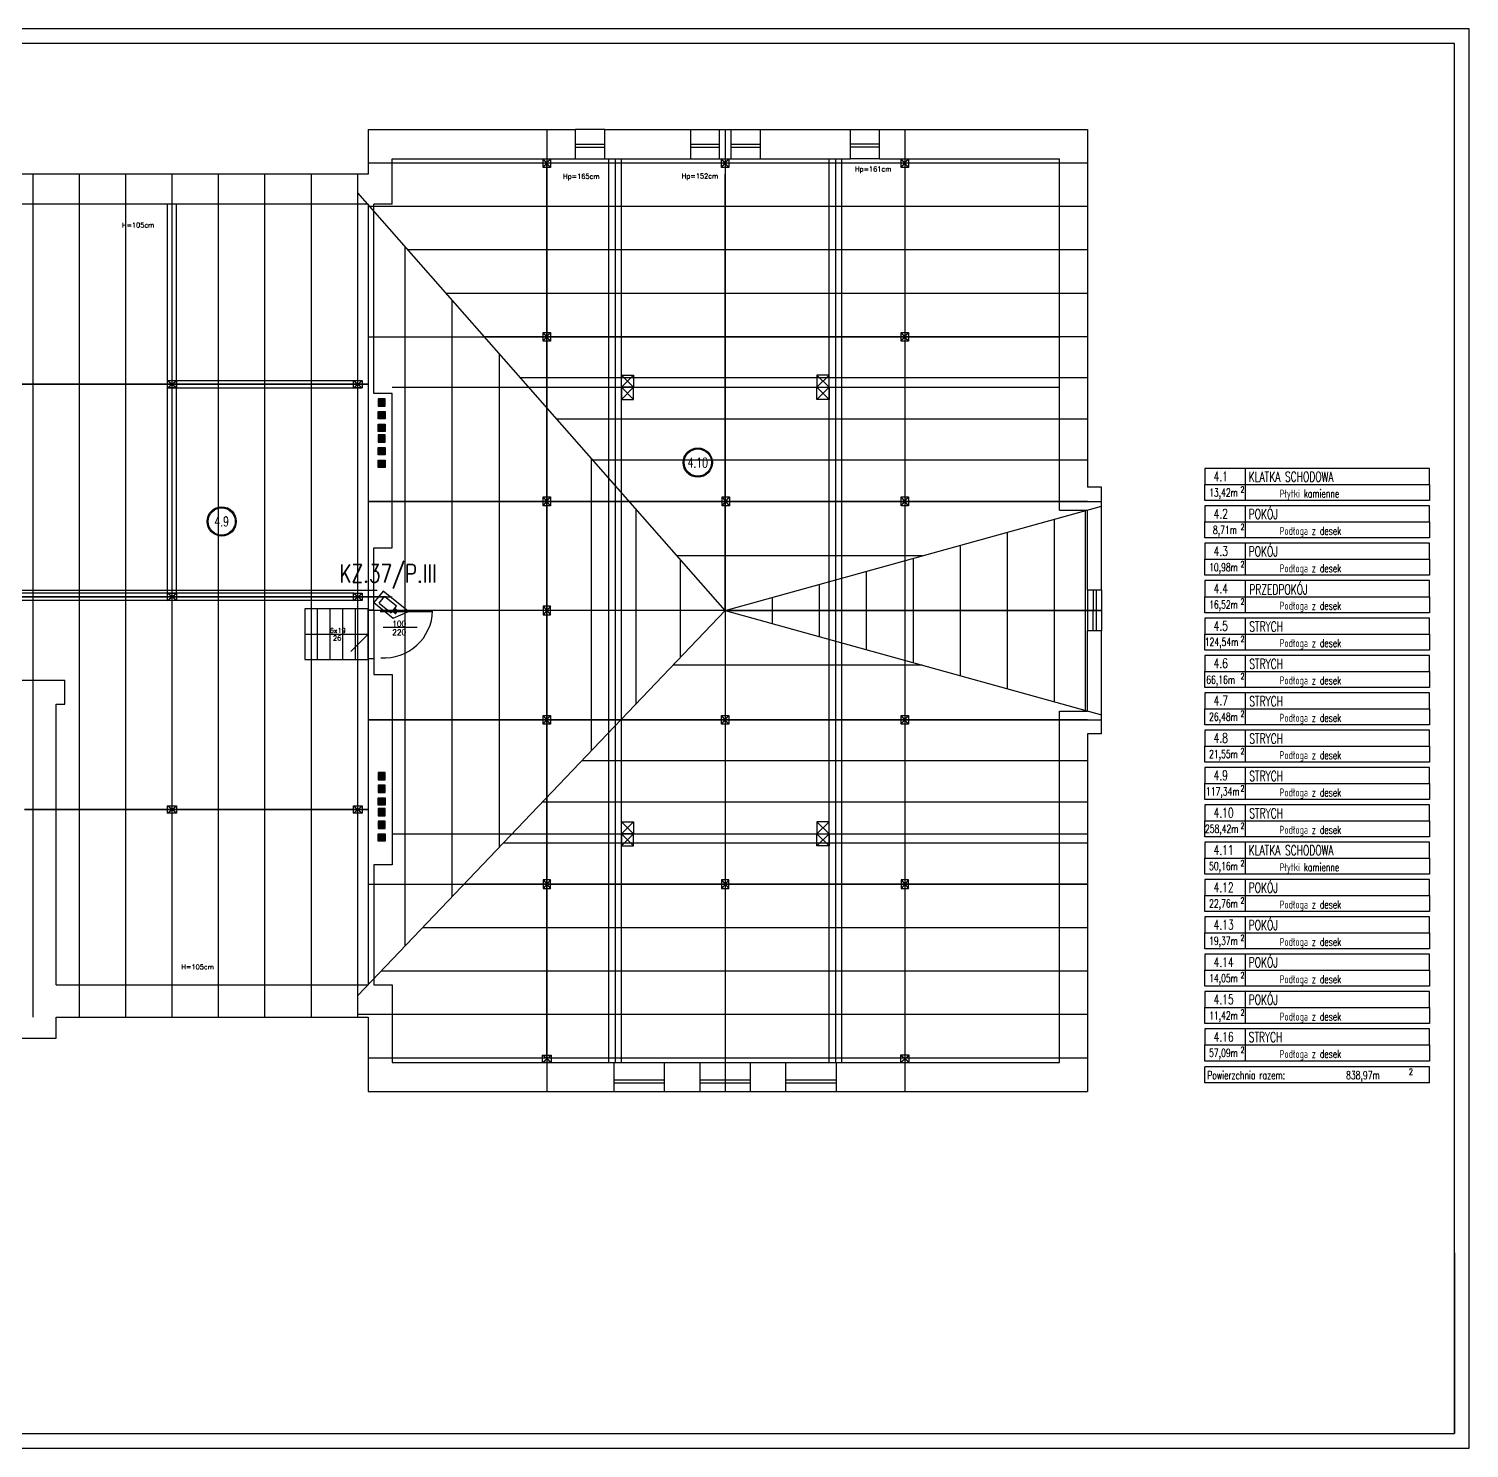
# Model space of a CAD drawing. Header units: millimetres. Extents: x 1324 to 4111, y 907 to 64537.
# Drawn here: x 1685.1 to 1982, y 3242.7 to 3535.1 of the extents above; entities that cross this region are included whole.
import ezdxf
from ezdxf.enums import TextEntityAlignment as Align

# ---------------------------------------------------------------- set-up
doc = ezdxf.new("R2010")
doc.units = ezdxf.units.MM
for name, color, linetype in [('_______CCTV', 7, 'Continuous'), ('ELEKTRYK', 5, 'Continuous'), ('OPISY', 170, 'Continuous'), ('podkład', 8, 'Continuous'), ('Tabela ścianki', 7, 'Continuous'), ('TABELKI', 7, 'Continuous')]:
    doc.layers.add(name, color=color, linetype=linetype)
doc.styles.add('OPIS_CIENKI', font='romans.shx', dxfattribs={"width": 0.75, "height": 2})
doc.styles.add('ROMAND', font='romand')

msp = doc.modelspace()

# ---------------------------------------------------------------- hatches: boundary and pattern name
at = {"layer": '_______CCTV'}
msp.add_hatch(color=256, dxfattribs=at).paths.add_polyline_path([(1760.5, 3415.7), (1761.23, 3415.12), (1760.78, 3414.54), (1760.04, 3415.13)])
at = {"layer": 'podkład'}
for points in [[(1758.59, 3457.38), (1758.59, 3458.88), (1757.09, 3458.88), (1757.09, 3457.38)], [(1758.59, 3454.77), (1758.59, 3456.27), (1757.09, 3456.27), (1757.09, 3454.77)], [(1758.59, 3452.17), (1758.59, 3453.67), (1757.09, 3453.67), (1757.09, 3452.17)], [(1758.59, 3449.94), (1758.59, 3451.44), (1757.09, 3451.44), (1757.09, 3449.94)], [(1757.09, 3448.84), (1757.09, 3447.34), (1758.59, 3447.34), (1758.59, 3448.84)], [(1758.59, 3444.73), (1758.59, 3446.23), (1757.09, 3446.23), (1757.09, 3444.73)], [(1757.09, 3380.38), (1758.59, 3380.38), (1758.59, 3381.88), (1757.09, 3381.88)], [(1757.09, 3377.78), (1758.59, 3377.78), (1758.59, 3379.28), (1757.09, 3379.28)], [(1757.09, 3376.67), (1757.09, 3375.17), (1758.59, 3375.17), (1758.59, 3376.67)], [(1757.09, 3372.95), (1758.59, 3372.95), (1758.59, 3374.45), (1757.09, 3374.45)], [(1757.09, 3370.34), (1758.59, 3370.34), (1758.59, 3371.84), (1757.09, 3371.84)], [(1757.09, 3369.24), (1757.09, 3367.74), (1758.59, 3367.74), (1758.59, 3369.24)]]:
    msp.add_hatch(color=8, dxfattribs=at).paths.add_polyline_path(points)

# ---------------------------------------------------------------- linework, layer by layer
at = {"color": 7}
msp.add_line((1979.01, 3282.93), (1979.01, 3245.68), dxfattribs=at)
at = {"layer": '_______CCTV', "color": 6}
for p, q in [((1758.13, 3419.27), (1756.22, 3416.89)), ((1763.36, 3415.09), (1758.13, 3419.27)), ((1756.22, 3416.89), (1760.23, 3413.69)), ((1760.23, 3413.69), (1763.36, 3415.09))]:
    msp.add_line(p, q, dxfattribs=at)
at = {"layer": '_______CCTV'}
for p, q in [((1757.33, 3416.76), (1758.44, 3418.15)), ((1760.89, 3416.19), (1758.44, 3418.15)), ((1757.33, 3416.76), (1759.78, 3414.8)), ((1759.78, 3414.8), (1760.89, 3416.19)), ((1760.5, 3415.7), (1760.04, 3415.13)), ((1760.04, 3415.13), (1760.78, 3414.54)), ((1761.23, 3415.12), (1760.5, 3415.7))]:
    msp.add_line(p, q, dxfattribs=at)
at = {"layer": 'DEFPOINTS', "color": 7}
for p, q in [((1982.01, 3535.12), (1326.01, 3535.12)), ((1982.01, 3242.68), (1982.01, 3535.12)), ((1326.01, 3242.68), (1982.01, 3242.68))]:
    msp.add_line(p, q, dxfattribs=at)
at = {"layer": 'ELEKTRYK', "color": 4}
msp.add_line((1680.57, 3419.49), (1756.94, 3419.49), dxfattribs=at)
at = {"layer": 'OPISY', "color": 7, "linetype": 'Continuous'}
for p, q in [((1973.83, 3444.51), (1927.55, 3444.51)), ((1927.55, 3444.51), (1927.55, 3441.21)), ((1935.83, 3444.51), (1935.83, 3437.91)), ((1973.83, 3441.21), (1973.83, 3444.51)), ((1927.55, 3441.21), (1973.83, 3441.21)), ((1927.55, 3437.91), (1927.55, 3441.21)), ((1973.83, 3441.21), (1973.83, 3437.91)), ((1973.83, 3437.91), (1927.55, 3437.91)), ((1973.83, 3436.82), (1927.55, 3436.82)), ((1927.55, 3436.82), (1927.55, 3433.52)), ((1935.83, 3436.82), (1935.83, 3430.22)), ((1973.83, 3433.52), (1973.83, 3436.82)), ((1927.55, 3433.52), (1973.83, 3433.52)), ((1927.55, 3430.22), (1927.55, 3433.52)), ((1973.83, 3433.52), (1973.83, 3430.22)), ((1973.83, 3430.22), (1927.55, 3430.22)), ((1973.83, 3429.12), (1927.55, 3429.12)), ((1927.55, 3429.12), (1927.55, 3425.82)), ((1935.83, 3429.12), (1935.83, 3422.52)), ((1973.83, 3425.82), (1973.83, 3429.12)), ((1927.55, 3425.82), (1973.83, 3425.82)), ((1927.55, 3422.52), (1927.55, 3425.82)), ((1973.83, 3425.82), (1973.83, 3422.52)), ((1973.83, 3422.52), (1927.55, 3422.52)), ((1973.83, 3421.42), (1927.55, 3421.42)), ((1927.55, 3421.42), (1927.55, 3418.12)), ((1935.83, 3421.42), (1935.83, 3414.82)), ((1973.83, 3418.12), (1973.83, 3421.42)), ((1927.55, 3418.12), (1973.83, 3418.12)), ((1927.55, 3414.82), (1927.55, 3418.12)), ((1973.83, 3418.12), (1973.83, 3414.82)), ((1973.83, 3414.82), (1927.55, 3414.82)), ((1973.83, 3413.72), (1927.55, 3413.72)), ((1927.55, 3413.72), (1927.55, 3410.42)), ((1935.83, 3413.72), (1935.83, 3407.12)), ((1973.83, 3410.42), (1973.83, 3413.72)), ((1927.55, 3410.42), (1973.83, 3410.42)), ((1927.55, 3407.12), (1927.55, 3410.42)), ((1973.83, 3410.42), (1973.83, 3407.12)), ((1973.83, 3407.12), (1927.55, 3407.12)), ((1973.83, 3406.03), (1927.55, 3406.03)), ((1927.55, 3406.03), (1927.55, 3402.73)), ((1935.83, 3406.03), (1935.83, 3399.43)), ((1973.83, 3402.73), (1973.83, 3406.03)), ((1927.55, 3402.73), (1973.83, 3402.73)), ((1927.55, 3399.43), (1927.55, 3402.73)), ((1973.83, 3402.73), (1973.83, 3399.43)), ((1973.83, 3399.43), (1927.55, 3399.43)), ((1973.83, 3398.33), (1927.55, 3398.33)), ((1927.55, 3398.33), (1927.55, 3395.03)), ((1935.83, 3398.33), (1935.83, 3391.73)), ((1973.83, 3395.03), (1973.83, 3398.33)), ((1927.55, 3395.03), (1973.83, 3395.03)), ((1927.55, 3391.73), (1927.55, 3395.03)), ((1973.83, 3395.03), (1973.83, 3391.73)), ((1973.83, 3391.73), (1927.55, 3391.73)), ((1973.83, 3390.63), (1927.55, 3390.63)), ((1927.55, 3390.63), (1927.55, 3387.33)), ((1935.83, 3390.63), (1935.83, 3384.03)), ((1973.83, 3387.33), (1973.83, 3390.63)), ((1927.55, 3387.33), (1973.83, 3387.33)), ((1927.55, 3384.03), (1927.55, 3387.33)), ((1973.83, 3387.33), (1973.83, 3384.03)), ((1973.83, 3384.03), (1927.55, 3384.03)), ((1927.55, 3382.93), (1927.55, 3379.63)), ((1973.83, 3382.93), (1927.55, 3382.93)), ((1935.83, 3382.93), (1935.83, 3376.34)), ((1973.83, 3379.63), (1973.83, 3382.93)), ((1927.55, 3379.63), (1973.83, 3379.63)), ((1927.55, 3376.34), (1927.55, 3379.63)), ((1973.83, 3379.63), (1973.83, 3376.34)), ((1973.83, 3376.34), (1927.55, 3376.34)), ((1973.83, 3375.24), (1927.55, 3375.24)), ((1927.55, 3375.24), (1927.55, 3371.94)), ((1935.83, 3375.24), (1935.83, 3368.64)), ((1973.83, 3371.94), (1973.83, 3375.24)), ((1927.55, 3371.94), (1973.83, 3371.94)), ((1927.55, 3368.64), (1927.55, 3371.94)), ((1973.83, 3371.94), (1973.83, 3368.64)), ((1973.83, 3368.64), (1927.55, 3368.64)), ((1973.83, 3367.54), (1927.55, 3367.54)), ((1927.55, 3367.54), (1927.55, 3364.24)), ((1935.83, 3367.54), (1935.83, 3360.94)), ((1973.83, 3364.24), (1973.83, 3367.54)), ((1927.55, 3364.24), (1973.83, 3364.24)), ((1927.55, 3360.94), (1927.55, 3364.24)), ((1973.83, 3364.24), (1973.83, 3360.94)), ((1973.83, 3360.94), (1927.55, 3360.94)), ((1973.83, 3359.84), (1927.55, 3359.84)), ((1927.55, 3359.84), (1927.55, 3356.54)), ((1935.83, 3359.84), (1935.83, 3353.24)), ((1973.83, 3356.54), (1973.83, 3359.84)), ((1927.55, 3356.54), (1973.83, 3356.54)), ((1927.55, 3353.24), (1927.55, 3356.54)), ((1973.83, 3356.54), (1973.83, 3353.24)), ((1973.83, 3353.24), (1927.55, 3353.24)), ((1973.83, 3352.14), (1927.55, 3352.14)), ((1927.55, 3352.14), (1927.55, 3348.84)), ((1935.83, 3352.14), (1935.83, 3345.55)), ((1973.83, 3348.84), (1973.83, 3352.14)), ((1927.55, 3348.84), (1973.83, 3348.84)), ((1927.55, 3345.55), (1927.55, 3348.84)), ((1973.83, 3348.84), (1973.83, 3345.55)), ((1973.83, 3345.55), (1927.55, 3345.55)), ((1973.83, 3344.45), (1927.55, 3344.45)), ((1927.55, 3344.45), (1927.55, 3341.15)), ((1935.83, 3344.45), (1935.83, 3337.85)), ((1973.83, 3341.15), (1973.83, 3344.45)), ((1927.55, 3341.15), (1973.83, 3341.15)), ((1927.55, 3337.85), (1927.55, 3341.15)), ((1973.83, 3341.15), (1973.83, 3337.85)), ((1973.83, 3337.85), (1927.55, 3337.85)), ((1973.83, 3336.75), (1927.55, 3336.75)), ((1927.55, 3336.75), (1927.55, 3333.45)), ((1935.83, 3336.75), (1935.83, 3330.15)), ((1973.83, 3333.45), (1973.83, 3336.75)), ((1927.55, 3333.45), (1973.83, 3333.45)), ((1927.55, 3330.15), (1927.55, 3333.45)), ((1973.83, 3333.45), (1973.83, 3330.15)), ((1973.83, 3330.15), (1927.55, 3330.15)), ((1973.83, 3329.05), (1927.55, 3329.05)), ((1927.55, 3329.05), (1927.55, 3325.75)), ((1935.83, 3329.05), (1935.83, 3322.45)), ((1973.83, 3325.75), (1973.83, 3329.05)), ((1927.55, 3325.75), (1973.83, 3325.75)), ((1927.55, 3322.45), (1927.55, 3325.75)), ((1973.83, 3325.75), (1973.83, 3322.45)), ((1973.83, 3322.45), (1927.55, 3322.45)), ((1973.83, 3321.23), (1927.55, 3321.23)), ((1927.55, 3317.93), (1927.55, 3321.23)), ((1973.83, 3317.93), (1973.83, 3321.23)), ((1973.83, 3317.93), (1927.55, 3317.93)), ((1973.83, 3317.93), (1927.55, 3317.93))]:
    msp.add_line(p, q, dxfattribs=at)
at = {"layer": 'podkład', "color": 8}
for p, q in [((1755.02, 3514.36), (1797.81, 3514.36)), ((1755.02, 3514.36), (1755.02, 3505.16)), ((1791.87, 3514.36), (1791.87, 3316.16)), ((1797.81, 3508.36), (1797.81, 3514.36)), ((1803.81, 3514.36), (1797.81, 3514.36)), ((1803.81, 3514.36), (1821.47, 3514.36)), ((1803.81, 3508.36), (1803.81, 3514.36)), ((1821.47, 3514.36), (1821.47, 3508.36)), ((1821.47, 3514.36), (1827.47, 3514.36)), ((1827.47, 3514.36), (1829.87, 3514.36)), ((1827.47, 3514.36), (1829.87, 3514.36)), ((1827.47, 3508.36), (1827.47, 3514.36)), ((1827.47, 3514.36), (1829.87, 3514.36)), ((1828.67, 3514.36), (1828.67, 3316.16)), ((1829.87, 3508.36), (1829.87, 3514.36)), ((1829.87, 3508.36), (1829.87, 3514.36)), ((1829.87, 3514.36), (1835.87, 3514.36)), ((1835.87, 3514.36), (1854.46, 3514.36)), ((1835.87, 3514.36), (1835.87, 3508.36)), ((1854.46, 3508.36), (1854.46, 3514.36)), ((1854.46, 3514.36), (1860.46, 3514.36)), ((1860.46, 3514.36), (1903.33, 3514.36)), ((1860.46, 3508.36), (1860.46, 3514.36)), ((1865.67, 3514.36), (1865.67, 3316.16)), ((1903.33, 3514.36), (1903.33, 3440.65)), ((1797.81, 3511.36), (1803.81, 3511.36)), ((1797.81, 3510.76), (1803.81, 3510.76)), ((1821.47, 3511.36), (1827.47, 3511.36)), ((1821.47, 3510.76), (1827.47, 3510.76)), ((1829.87, 3511.36), (1835.87, 3511.36)), ((1829.87, 3510.76), (1835.87, 3510.76)), ((1860.46, 3511.36), (1854.46, 3511.36)), ((1860.46, 3510.76), (1854.46, 3510.76)), ((1903.33, 3507.46), (1755.02, 3507.46)), ((1899.23, 3507.46), (1759.19, 3507.46)), ((1760.02, 3508.36), (1797.81, 3508.36)), ((1760.02, 3498.96), (1760.02, 3508.36)), ((1791.12, 3506.56), (1791.12, 3508.36)), ((1791.12, 3508.36), (1792.62, 3508.36)), ((1791.12, 3506.56), (1792.62, 3508.36)), ((1792.62, 3506.56), (1791.12, 3508.36)), ((1792.62, 3506.56), (1791.12, 3506.56)), ((1791.87, 3322.91), (1791.87, 3507.46)), ((1792.62, 3508.36), (1792.62, 3506.56)), ((1797.81, 3508.36), (1803.81, 3508.36)), ((1803.81, 3508.36), (1821.47, 3508.36)), ((1804.67, 3322.16), (1804.67, 3508.36)), ((1805.97, 3508.36), (1805.97, 3322.16)), ((1807.27, 3322.16), (1807.27, 3508.36)), ((1821.47, 3508.36), (1827.47, 3508.36)), ((1827.47, 3508.36), (1829.87, 3508.36)), ((1827.92, 3506.56), (1827.92, 3508.36)), ((1827.92, 3508.36), (1829.42, 3508.36)), ((1827.92, 3506.56), (1829.42, 3508.36)), ((1829.42, 3506.56), (1827.92, 3508.36)), ((1829.42, 3506.56), (1827.92, 3506.56)), ((1829.42, 3508.36), (1829.42, 3506.56)), ((1829.87, 3508.36), (1835.87, 3508.36)), ((1835.87, 3508.36), (1854.46, 3508.36)), ((1850.07, 3322.16), (1850.07, 3508.36)), ((1851.37, 3508.36), (1851.37, 3322.16)), ((1852.67, 3322.16), (1852.67, 3508.36)), ((1860.46, 3508.36), (1854.46, 3508.36)), ((1860.46, 3508.36), (1897.53, 3508.36)), ((1864.92, 3506.56), (1864.92, 3508.36)), ((1864.92, 3508.36), (1866.42, 3508.36)), ((1864.92, 3506.56), (1866.42, 3508.36)), ((1866.42, 3506.56), (1864.92, 3508.36)), ((1866.42, 3506.56), (1864.92, 3506.56)), ((1865.67, 3507.46), (1865.67, 3322.91)), ((1866.42, 3508.36), (1866.42, 3506.56)), ((1897.53, 3435.96), (1897.53, 3508.36)), ((1755.02, 3505.16), (1674.23, 3505.16)), ((1685.97, 3331.49), (1685.97, 3505.16)), ((1695.52, 3331.49), (1695.52, 3505.16)), ((1705.07, 3331.49), (1705.07, 3505.16)), ((1714.62, 3331.49), (1714.62, 3505.16)), ((1714.62, 3331.49), (1714.62, 3505.16)), ((1724.2, 3331.49), (1724.2, 3505.16)), ((1733.77, 3331.49), (1733.77, 3505.16)), ((1743.35, 3331.49), (1743.35, 3505.16)), ((1752.92, 3331.49), (1752.92, 3505.16)), ((1752.92, 3331.49), (1752.92, 3505.16)), ((1828.67, 3415.26), (1828.67, 3505.16)), ((1828.67, 3415.26), (1752.92, 3501.35)), ((1755.02, 3498.96), (1674.23, 3498.96)), ((1713.72, 3418.83), (1713.72, 3498.96)), ((1715.52, 3418.83), (1715.52, 3498.96)), ((1755.02, 3498.96), (1755.02, 3415.38)), ((1903.33, 3498.51), (1755.42, 3498.51)), ((1760.02, 3498.96), (1756.22, 3498.96)), ((1756.22, 3459.98), (1756.22, 3498.96)), ((1762.66, 3346.16), (1762.66, 3490.28)), ((1903.33, 3489.56), (1763.3, 3489.56)), ((1903.33, 3480.61), (1771.17, 3480.61)), ((1772.4, 3356.35), (1772.4, 3479.22)), ((1755.02, 3471.66), (1897.53, 3471.66)), ((1903.33, 3471.66), (1779.05, 3471.66)), ((1791.12, 3470.76), (1791.12, 3472.56)), ((1791.12, 3472.56), (1792.62, 3472.56)), ((1791.12, 3470.76), (1792.62, 3472.56)), ((1792.62, 3470.76), (1791.12, 3472.56)), ((1792.62, 3472.56), (1792.62, 3470.76)), ((1864.92, 3470.76), (1864.92, 3472.56)), ((1864.92, 3472.56), (1866.42, 3472.56)), ((1864.92, 3470.76), (1866.42, 3472.56)), ((1866.42, 3470.76), (1864.92, 3472.56)), ((1866.42, 3472.56), (1866.42, 3470.76)), ((1782.14, 3366.54), (1782.14, 3468.15)), ((1792.62, 3470.76), (1791.12, 3470.76)), ((1866.42, 3470.76), (1864.92, 3470.76)), ((1713.72, 3461.13), (1713.72, 3462.63)), ((1713.72, 3462.63), (1715.52, 3462.63)), ((1713.72, 3461.13), (1715.52, 3462.63)), ((1713.72, 3462.63), (1715.52, 3461.13)), ((1713.72, 3462.63), (1753.82, 3462.63)), ((1715.52, 3462.63), (1715.52, 3461.13)), ((1752.02, 3461.13), (1752.02, 3462.63)), ((1752.02, 3462.63), (1753.82, 3462.63)), ((1752.02, 3461.13), (1753.82, 3462.63)), ((1752.02, 3462.63), (1753.82, 3461.13)), ((1753.82, 3462.63), (1753.82, 3461.13)), ((1903.33, 3463.19), (1786.5, 3463.19)), ((1807.27, 3461.26), (1807.27, 3463.76)), ((1807.27, 3463.76), (1809.77, 3463.76)), ((1807.27, 3461.26), (1809.77, 3463.76)), ((1809.77, 3461.26), (1807.27, 3463.76)), ((1809.77, 3463.76), (1809.77, 3461.26)), ((1850.07, 3463.76), (1847.57, 3463.76)), ((1847.57, 3463.76), (1847.57, 3461.26)), ((1847.57, 3461.26), (1850.07, 3463.76)), ((1850.07, 3461.26), (1847.57, 3463.76)), ((1850.07, 3461.26), (1850.07, 3463.76)), ((1754.94, 3461.88), (1378.23, 3461.88)), ((1667.73, 3461.88), (1755.02, 3461.88)), ((1715.52, 3461.13), (1713.72, 3461.13)), ((1713.72, 3461.13), (1753.82, 3461.13)), ((1753.82, 3461.13), (1752.02, 3461.13)), ((1760.02, 3459.98), (1756.22, 3459.98)), ((1760.02, 3461.26), (1897.53, 3461.26)), ((1760.02, 3428.18), (1760.02, 3459.98)), ((1760.02, 3428.18), (1760.02, 3459.98)), ((1760.02, 3428.18), (1760.02, 3459.98)), ((1809.77, 3461.26), (1807.27, 3461.26)), ((1807.27, 3461.26), (1807.27, 3458.76)), ((1809.77, 3461.26), (1807.27, 3461.26)), ((1807.27, 3458.76), (1809.77, 3461.26)), ((1809.77, 3458.76), (1807.27, 3461.26)), ((1809.77, 3458.76), (1809.77, 3461.26)), ((1847.57, 3461.26), (1850.07, 3461.26)), ((1847.57, 3458.76), (1847.57, 3461.26)), ((1847.57, 3461.26), (1850.07, 3461.26)), ((1847.57, 3458.76), (1850.07, 3461.26)), ((1850.07, 3458.76), (1847.57, 3461.26)), ((1850.07, 3461.26), (1850.07, 3458.76)), ((1757.09, 3458.88), (1757.09, 3457.38)), ((1758.59, 3458.88), (1757.09, 3458.88)), ((1757.09, 3457.38), (1758.59, 3457.38)), ((1757.09, 3454.77), (1757.09, 3456.27)), ((1757.09, 3456.27), (1758.59, 3456.27)), ((1758.59, 3457.38), (1758.59, 3458.88)), ((1758.59, 3456.27), (1758.59, 3454.77)), ((1791.87, 3376.74), (1791.87, 3457.08)), ((1807.27, 3458.76), (1809.77, 3458.76)), ((1850.07, 3458.76), (1847.57, 3458.76)), ((1758.59, 3454.77), (1757.09, 3454.77)), ((1757.09, 3452.17), (1757.09, 3453.67)), ((1757.09, 3453.67), (1758.59, 3453.67)), ((1758.59, 3453.67), (1758.59, 3452.17)), ((1903.33, 3454.71), (1793.96, 3454.71)), ((1758.59, 3452.17), (1757.09, 3452.17)), ((1757.09, 3451.44), (1757.09, 3449.94)), ((1758.59, 3451.44), (1757.09, 3451.44)), ((1758.59, 3449.94), (1758.59, 3451.44)), ((1757.09, 3449.94), (1758.59, 3449.94)), ((1757.09, 3447.34), (1757.09, 3448.84)), ((1757.09, 3448.84), (1758.59, 3448.84)), ((1758.59, 3447.34), (1757.09, 3447.34)), ((1758.59, 3448.84), (1758.59, 3447.34)), ((1757.09, 3444.73), (1757.09, 3446.23)), ((1757.09, 3446.23), (1758.59, 3446.23)), ((1758.59, 3444.73), (1757.09, 3444.73)), ((1758.59, 3446.23), (1758.59, 3444.73)), ((1801.07, 3386.37), (1801.07, 3446.63)), ((1903.33, 3446.24), (1801.42, 3446.24)), ((1791.12, 3436.86), (1791.12, 3438.66)), ((1791.12, 3438.66), (1792.62, 3438.66)), ((1791.12, 3436.86), (1792.62, 3438.66)), ((1792.62, 3436.86), (1791.12, 3438.66)), ((1792.62, 3438.66), (1792.62, 3436.86)), ((1828.02, 3436.86), (1828.02, 3438.66)), ((1828.02, 3438.66), (1829.52, 3438.66)), ((1828.02, 3436.86), (1829.52, 3438.66)), ((1829.52, 3436.86), (1828.02, 3438.66)), ((1829.52, 3438.66), (1829.52, 3436.86)), ((1864.92, 3436.86), (1864.92, 3438.66)), ((1864.92, 3438.66), (1866.42, 3438.66)), ((1864.92, 3436.86), (1866.42, 3438.66)), ((1866.42, 3436.86), (1864.92, 3438.66)), ((1866.42, 3438.66), (1866.42, 3436.86)), ((1906.23, 3440.65), (1903.33, 3440.65)), ((1906.23, 3419.46), (1906.23, 3440.65)), ((1906.23, 3419.46), (1906.23, 3440.65)), ((1755.02, 3437.76), (1906.23, 3437.76)), ((1808.88, 3437.76), (1755.02, 3437.76)), ((1792.62, 3436.86), (1791.12, 3436.86)), ((1903.33, 3437.76), (1808.88, 3437.76)), ((1810.27, 3396), (1810.27, 3436.17)), ((1829.52, 3436.86), (1828.02, 3436.86)), ((1828.67, 3415.26), (1906.23, 3436.77)), ((1830.62, 3437.76), (1830.62, 3437.76)), ((1866.42, 3436.86), (1864.92, 3436.86)), ((1897.53, 3435.96), (1903.33, 3435.96)), ((1902.9, 3394.68), (1902.9, 3435.84)), ((1903.33, 3419.46), (1903.33, 3435.96)), ((1896.53, 3396.44), (1896.53, 3434.08)), ((1886.84, 3399.13), (1886.84, 3431.39)), ((1756.22, 3415.38), (1756.22, 3428.18)), ((1756.22, 3428.18), (1760.02, 3428.18)), ((1869.25, 3426.51), (1818.78, 3426.51)), ((1877.14, 3401.82), (1877.14, 3428.7)), ((1819.47, 3405.63), (1819.47, 3425.72)), ((1867.45, 3404.51), (1867.45, 3426.01)), ((1848.06, 3409.88), (1848.06, 3420.64)), ((1857.76, 3407.2), (1857.76, 3423.32)), ((1758.74, 3418.08), (1378.23, 3418.08)), ((1452.32, 3418.08), (1760.02, 3418.08)), ((1752.02, 3418.83), (1678.73, 3418.83)), ((1713.72, 3417.33), (1713.72, 3418.83)), ((1713.72, 3418.83), (1715.52, 3418.83)), ((1713.72, 3417.33), (1715.52, 3418.83)), ((1715.52, 3417.33), (1713.72, 3418.83)), ((1715.52, 3418.83), (1715.52, 3417.33)), ((1752.02, 3417.33), (1752.02, 3418.83)), ((1752.02, 3418.83), (1753.82, 3418.83)), ((1752.02, 3417.33), (1753.82, 3418.83)), ((1753.82, 3417.33), (1752.02, 3418.83)), ((1753.82, 3418.83), (1753.82, 3417.33)), ((1838.37, 3412.57), (1838.37, 3417.95)), ((1906.23, 3419.46), (1903.33, 3419.46)), ((1903.33, 3419.46), (1903.33, 3411.06)), ((1904.47, 3419.46), (1904.44, 3411.06)), ((1904.47, 3419.46), (1904.44, 3411.06)), ((1905.11, 3419.46), (1905.11, 3411.06)), ((1905.11, 3419.46), (1905.11, 3411.06)), ((1906.23, 3419.46), (1906.23, 3411.06)), ((1906.23, 3419.46), (1906.23, 3411.06)), ((1752.02, 3417.33), (1678.73, 3417.33)), ((1715.52, 3417.33), (1713.72, 3417.33)), ((1714.62, 3415.26), (1714.62, 3415.26)), ((1755.02, 3415.58), (1742.02, 3415.58)), ((1742.02, 3415.58), (1742.03, 3405.18)), ((1744.63, 3405.18), (1744.62, 3415.58)), ((1747.23, 3405.18), (1747.22, 3415.58)), ((1749.83, 3405.18), (1749.82, 3415.58)), ((1753.82, 3417.33), (1752.02, 3417.33)), ((1752.43, 3405.18), (1752.42, 3415.58)), ((1828.67, 3415.26), (1752.92, 3335.96)), ((1755.03, 3405.18), (1755.02, 3415.58)), ((1755.02, 3415.38), (1756.22, 3415.38)), ((1755.02, 3415.38), (1755.02, 3405.38)), ((1755.02, 3415.38), (1756.22, 3415.38)), ((1906.23, 3415.26), (1755.02, 3415.26)), ((1828.67, 3415.26), (1755.02, 3415.26)), ((1756.22, 3415.38), (1756.22, 3405.38)), ((1757.52, 3415.22), (1768.34, 3415.22)), ((1757.52, 3415.05), (1768.33, 3415.05)), ((1792.62, 3416.16), (1791.12, 3416.16)), ((1791.12, 3416.16), (1791.12, 3414.36)), ((1791.12, 3416.16), (1792.62, 3414.36)), ((1792.62, 3416.16), (1791.12, 3414.36)), ((1792.62, 3414.36), (1792.62, 3416.16)), ((1828.67, 3415.26), (1906.23, 3393.76)), ((1828.67, 3415.26), (1906.23, 3415.26)), ((1828.67, 3415.26), (1828.67, 3322.16)), ((1765.13, 3411.8), (1758.18, 3411.8)), ((1791.12, 3414.36), (1792.62, 3414.36)), ((1742.03, 3410.38), (1755.03, 3410.38)), ((1755.03, 3410.38), (1751.49, 3406.84)), ((1903.33, 3394.56), (1903.33, 3411.06)), ((1906.23, 3411.06), (1903.33, 3411.06)), ((1906.23, 3389.88), (1906.23, 3411.06)), ((1906.23, 3389.88), (1906.23, 3411.06)), ((1742.03, 3405.18), (1755.02, 3405.18)), ((1755.02, 3405.38), (1755.02, 3338.16)), ((1755.02, 3405.38), (1756.22, 3405.38)), ((1756.22, 3405.38), (1756.23, 3402.08)), ((1869.25, 3404.01), (1817.93, 3404.01)), ((1678.73, 3400.95), (1692.54, 3400.95)), ((1692.54, 3395.95), (1692.54, 3400.95)), ((1756.23, 3402.08), (1760.02, 3402.08)), ((1760.02, 3402.08), (1760.03, 3362.88)), ((1690.74, 3395.95), (1692.54, 3395.95)), ((1690.74, 3338.16), (1690.74, 3395.95)), ((1897.53, 3322.16), (1897.53, 3394.56)), ((1897.53, 3394.56), (1903.33, 3394.56)), ((1755.02, 3392.76), (1906.23, 3392.76)), ((1807.18, 3392.76), (1755.02, 3392.76)), ((1791.12, 3391.86), (1791.12, 3393.66)), ((1791.12, 3393.66), (1792.62, 3393.66)), ((1791.12, 3391.86), (1792.62, 3393.66)), ((1792.62, 3391.86), (1791.12, 3393.66)), ((1792.62, 3391.86), (1791.12, 3391.86)), ((1792.62, 3393.66), (1792.62, 3391.86)), ((1903.33, 3392.76), (1807.18, 3392.76)), ((1827.92, 3391.86), (1827.92, 3393.66)), ((1827.92, 3393.66), (1829.42, 3393.66)), ((1827.92, 3391.86), (1829.42, 3393.66)), ((1829.42, 3391.86), (1827.92, 3393.66)), ((1829.42, 3391.86), (1827.92, 3391.86)), ((1829.42, 3393.66), (1829.42, 3391.86)), ((1864.92, 3391.86), (1864.92, 3393.66)), ((1864.92, 3393.66), (1866.42, 3393.66)), ((1864.92, 3391.86), (1866.42, 3393.66)), ((1866.42, 3391.86), (1864.92, 3393.66)), ((1866.42, 3391.86), (1864.92, 3391.86)), ((1866.42, 3393.66), (1866.42, 3391.86)), ((1903.33, 3389.88), (1903.33, 3316.16)), ((1906.23, 3389.88), (1903.33, 3389.88)), ((1757.09, 3381.88), (1757.09, 3380.38)), ((1758.59, 3381.88), (1757.09, 3381.88)), ((1758.59, 3380.38), (1758.59, 3381.88)), ((1903.33, 3384.29), (1799.09, 3384.29)), ((1757.09, 3380.38), (1758.59, 3380.38)), ((1757.09, 3379.28), (1757.09, 3377.78)), ((1758.59, 3379.28), (1757.09, 3379.28)), ((1758.59, 3377.78), (1758.59, 3379.28)), ((1757.09, 3377.78), (1758.59, 3377.78)), ((1757.09, 3375.17), (1757.09, 3376.67)), ((1757.09, 3376.67), (1758.59, 3376.67)), ((1758.59, 3376.67), (1758.59, 3375.17)), ((1754.94, 3374.28), (1684.23, 3374.27)), ((1684.23, 3374.28), (1755.02, 3374.28)), ((1713.72, 3373.53), (1713.72, 3375.03)), ((1713.72, 3375.03), (1715.52, 3375.03)), ((1713.72, 3373.53), (1715.52, 3375.03)), ((1715.52, 3373.53), (1713.72, 3375.03)), ((1715.52, 3373.53), (1713.72, 3373.53)), ((1715.52, 3375.03), (1715.52, 3373.53)), ((1752.03, 3373.53), (1752.03, 3375.03)), ((1752.03, 3375.03), (1753.83, 3375.03)), ((1752.03, 3373.53), (1753.83, 3375.03)), ((1752.03, 3375.03), (1753.83, 3373.53)), ((1753.83, 3373.53), (1752.03, 3373.53)), ((1753.83, 3375.03), (1753.83, 3373.53)), ((1758.59, 3375.17), (1757.09, 3375.17)), ((1757.09, 3374.45), (1757.09, 3372.95)), ((1758.59, 3374.45), (1757.09, 3374.45)), ((1757.09, 3372.95), (1758.59, 3372.95)), ((1758.59, 3372.95), (1758.59, 3374.45)), ((1903.33, 3375.81), (1790.99, 3375.81)), ((1757.09, 3371.84), (1757.09, 3370.34)), ((1758.59, 3371.84), (1757.09, 3371.84)), ((1757.09, 3370.34), (1758.59, 3370.34)), ((1758.59, 3370.34), (1758.59, 3371.84)), ((1807.27, 3369.26), (1807.27, 3371.76)), ((1807.27, 3371.76), (1809.77, 3371.76)), ((1807.27, 3369.26), (1809.77, 3371.76)), ((1809.77, 3369.26), (1807.27, 3371.76)), ((1809.77, 3371.76), (1809.77, 3369.26)), ((1850.07, 3371.76), (1847.57, 3371.76)), ((1847.57, 3371.76), (1847.57, 3369.26)), ((1847.57, 3369.26), (1850.07, 3371.76)), ((1850.07, 3369.26), (1847.57, 3371.76)), ((1850.07, 3369.26), (1850.07, 3371.76)), ((1757.09, 3367.74), (1757.09, 3369.24)), ((1757.09, 3369.24), (1758.59, 3369.24)), ((1758.59, 3367.74), (1757.09, 3367.74)), ((1758.59, 3369.24), (1758.59, 3367.74)), ((1760.02, 3369.26), (1903.33, 3369.26)), ((1903.33, 3367.34), (1782.89, 3367.34)), ((1809.77, 3369.26), (1807.27, 3369.26)), ((1807.27, 3369.26), (1807.27, 3366.76)), ((1809.77, 3369.26), (1807.27, 3369.26)), ((1807.27, 3366.76), (1809.77, 3369.26)), ((1809.77, 3366.76), (1807.27, 3369.26)), ((1809.77, 3366.76), (1809.77, 3369.26)), ((1847.57, 3369.26), (1850.07, 3369.26)), ((1847.57, 3366.76), (1847.57, 3369.26)), ((1847.57, 3369.26), (1850.07, 3369.26)), ((1847.57, 3366.76), (1850.07, 3369.26)), ((1850.07, 3366.76), (1847.57, 3369.26)), ((1850.07, 3369.26), (1850.07, 3366.76)), ((1807.27, 3366.76), (1809.77, 3366.76)), ((1850.07, 3366.76), (1847.57, 3366.76)), ((1760.03, 3362.88), (1756.23, 3362.88)), ((1756.23, 3362.88), (1756.23, 3338.16)), ((1755.02, 3358.86), (1903.33, 3358.86)), ((1903.33, 3358.86), (1774.8, 3358.86)), ((1792.62, 3359.76), (1791.12, 3359.76)), ((1791.12, 3359.76), (1791.12, 3357.96)), ((1791.12, 3359.76), (1792.62, 3357.96)), ((1792.62, 3359.76), (1791.12, 3357.96)), ((1792.62, 3357.96), (1792.62, 3359.76)), ((1829.42, 3359.76), (1827.92, 3359.76)), ((1827.92, 3359.76), (1827.92, 3357.96)), ((1827.92, 3359.76), (1829.42, 3357.96)), ((1829.42, 3359.76), (1827.92, 3357.96)), ((1829.42, 3357.96), (1829.42, 3359.76)), ((1866.42, 3359.76), (1864.92, 3359.76)), ((1864.92, 3359.76), (1864.92, 3357.96)), ((1864.92, 3359.76), (1866.42, 3357.96)), ((1866.42, 3359.76), (1864.92, 3357.96)), ((1866.42, 3357.96), (1866.42, 3359.76)), ((1791.12, 3357.96), (1792.62, 3357.96)), ((1827.92, 3357.96), (1829.42, 3357.96)), ((1864.92, 3357.96), (1866.42, 3357.96)), ((1903.33, 3349.91), (1766.25, 3349.91)), ((1903.33, 3340.96), (1757.7, 3340.96)), ((1690.74, 3338.16), (1755.03, 3338.16)), ((1756.23, 3338.16), (1760.02, 3338.16)), ((1760.02, 3338.16), (1760.02, 3322.16)), ((1690.74, 3331.49), (1755.03, 3331.49)), ((1690.74, 3327.16), (1690.74, 3331.49)), ((1903.33, 3332.01), (1752.92, 3332.01)), ((1755.02, 3331.49), (1755.02, 3316.16)), ((1678.72, 3327.16), (1690.74, 3327.16)), ((1903.33, 3323.06), (1755.02, 3323.06)), ((1790.97, 3322.16), (1790.97, 3323.66)), ((1790.97, 3323.66), (1792.77, 3323.66)), ((1790.97, 3322.16), (1792.77, 3323.66)), ((1792.77, 3322.16), (1790.97, 3323.66)), ((1792.77, 3323.66), (1792.77, 3322.16)), ((1864.77, 3323.66), (1864.77, 3322.16)), ((1866.57, 3323.66), (1864.77, 3323.66)), ((1866.57, 3322.16), (1864.77, 3323.66)), ((1864.77, 3322.16), (1866.57, 3323.66)), ((1866.57, 3322.16), (1866.57, 3323.66)), ((1760.02, 3322.16), (1805.77, 3322.16)), ((1792.77, 3322.16), (1790.97, 3322.16)), ((1805.77, 3316.16), (1805.77, 3322.16)), ((1805.77, 3322.16), (1816.17, 3322.16)), ((1816.17, 3322.16), (1823.47, 3322.16)), ((1816.17, 3316.16), (1816.17, 3322.16)), ((1823.47, 3316.16), (1823.47, 3322.16)), ((1823.47, 3322.16), (1833.87, 3322.16)), ((1833.87, 3322.16), (1841.17, 3322.16)), ((1833.87, 3316.16), (1833.87, 3322.16)), ((1841.17, 3316.16), (1841.17, 3322.16)), ((1841.17, 3322.16), (1851.57, 3322.16)), ((1851.57, 3322.16), (1897.53, 3322.16)), ((1851.57, 3316.16), (1851.57, 3322.16)), ((1864.77, 3322.16), (1866.57, 3322.16)), ((1805.77, 3318.56), (1816.17, 3318.56)), ((1805.77, 3317.96), (1816.17, 3317.96)), ((1823.47, 3318.56), (1833.87, 3318.56)), ((1823.47, 3317.96), (1833.87, 3317.96)), ((1841.17, 3318.56), (1851.57, 3318.56)), ((1841.17, 3317.96), (1851.57, 3317.96)), ((1755.02, 3316.16), (1805.77, 3316.16)), ((1805.77, 3316.16), (1816.17, 3316.16)), ((1816.17, 3316.16), (1823.47, 3316.16)), ((1823.47, 3316.16), (1833.87, 3316.16)), ((1833.87, 3316.16), (1841.17, 3316.16)), ((1841.17, 3316.16), (1851.57, 3316.16)), ((1851.57, 3316.16), (1903.33, 3316.16))]:
    msp.add_line(p, q, dxfattribs=at)
for centre, radius in [((1823, 3445.74), 3.01), ((1823, 3445.74), 2.81), ((1724.86, 3433.62), 3.01), ((1724.86, 3433.62), 2.81)]:
    msp.add_circle(centre, radius, dxfattribs=at)
msp.add_arc((1758.37, 3415.47), 9.97, 266.0307, 358.5364, dxfattribs=at)
at = {"layer": 'Tabela ścianki', "color": 7, "linetype": 'Continuous', "lineweight": -3, "ltscale": 3}
msp.add_line((1823.27, 3245.68), (1979.01, 3245.68), dxfattribs=at)
at = {"layer": 'TABELKI', "color": 7}
for p, q in [((1979.01, 3532.12), (1329.01, 3532.12)), ((1979.01, 3245.68), (1979.01, 3532.12)), ((1329.01, 3245.68), (1979.01, 3245.68))]:
    msp.add_line(p, q, dxfattribs=at)
at = {"layer": 'TABELKI'}
msp.add_line((1979.01, 3245.68), (1979.01, 3317), dxfattribs=at)

# ---------------------------------------------------------------- texts
at = {"color": 4, "linetype": 'Continuous', "style": 'OPIS_CIENKI', "width": 0.75}
msp.add_text('KZ.37/P.III', height=3.7129, dxfattribs=at).set_placement((1749.13, 3421.05))
at = {"layer": 'OPISY', "color": 7, "linetype": 'Continuous', "style": 'ROMAND'}
for s, height, width, p in [('4.1', 1.979, 0.7, (1929.31, 3441.9, -11)), ('KLATKA SCHODOWA ', 2.0618, 0.666667, (1936.56, 3441.8)), ('13,42m', 1.649, 0.7, (1928.4, 3438.75)), ('2', 1.24, 0.7, (1934.86, 3439.58, -73.31)), ('Płytki kamienne', 1.6495, 0.7, (1942.93, 3438.53)), ('4.2', 1.979, 0.7, (1929.31, 3434.2, -11)), ('POKÓJ', 2.062, 0.666667, (1936.56, 3434.11)), (' 8,71m', 1.649, 0.7, (1928.4, 3431.05)), ('2', 1.24, 0.7, (1934.86, 3431.88, -73.31)), ('Podłoga z desek', 1.6495, 0.7, (1942.93, 3430.84)), ('4.3', 1.979, 0.7, (1929.31, 3426.51, -11)), ('POKÓJ', 2.062, 0.666667, (1936.56, 3426.41)), ('10,98m', 1.649, 0.7, (1928.4, 3423.36)), ('2', 1.24, 0.7, (1934.86, 3424.18, -73.31)), ('Podłoga z desek', 1.6495, 0.7, (1942.93, 3423.14)), ('4.4', 1.979, 0.7, (1929.31, 3418.81, -11)), ('PRZEDPOKÓJ', 2.062, 0.666667, (1936.69, 3418.58)), ('2', 1.24, 0.7, (1934.86, 3416.48, -73.31)), ('16,52m', 1.649, 0.7, (1928.4, 3415.66)), ('Podłoga z desek', 1.6495, 0.7, (1942.93, 3415.44)), ('4.5', 1.979, 0.7, (1929.31, 3411.11, -11)), ('STRYCH ', 2.062, 0.666667, (1936.69, 3410.93)), ('124,54m', 1.649, 0.7, (1927.5, 3407.96)), ('2', 1.24, 0.7, (1934.86, 3408.79, -73.31)), ('Podłoga z desek', 1.6495, 0.7, (1942.93, 3407.74)), ('4.6', 1.979, 0.7, (1929.31, 3403.41, -11)), ('STRYCH ', 2.062, 0.666667, (1936.69, 3403.23)), ('66,16m', 1.649, 0.7, (1927.82, 3400.17)), ('2', 1.24, 0.7, (1934.86, 3401.09, -73.31)), ('Podłoga z desek', 1.6495, 0.7, (1942.93, 3400.05)), ('4.7', 1.979, 0.7, (1929.31, 3395.72, -11)), ('STRYCH ', 2.062, 0.666667, (1936.69, 3395.54)), ('26,48m', 1.649, 0.7, (1928.4, 3392.57)), ('2', 1.24, 0.7, (1934.86, 3393.39, -73.31)), ('Podłoga z desek', 1.6495, 0.7, (1942.93, 3392.35)), ('4.8', 1.979, 0.7, (1929.31, 3388.02, -11)), ('STRYCH ', 2.062, 0.666667, (1936.69, 3387.84)), ('21,55m', 1.649, 0.7, (1928.4, 3384.87)), ('2', 1.24, 0.7, (1934.86, 3385.69, -73.31)), ('Podłoga z desek', 1.6495, 0.7, (1942.93, 3384.65)), ('4.9', 1.979, 0.7, (1929.31, 3380.32, -11)), ('STRYCH ', 2.062, 0.666667, (1936.69, 3380.14)), ('2', 1.24, 0.7, (1934.86, 3378, -73.31)), ('117,34m', 1.649, 0.7, (1927.76, 3377.17)), ('Podłoga z desek', 1.6495, 0.7, (1942.93, 3376.96)), ('4.10', 1.979, 0.7, (1929.31, 3372.62, -11)), ('STRYCH ', 2.062, 0.666667, (1936.69, 3372.44)), ('258,42m', 1.649, 0.7, (1927.54, 3369.47)), ('2', 1.24, 0.7, (1934.86, 3370.3, -73.31)), ('Podłoga z desek', 1.6495, 0.7, (1942.93, 3369.26)), ('4.11', 1.979, 0.7, (1929.31, 3364.93, -11)), ('KLATKA SCHODOWA ', 2.0618, 0.666667, (1936.56, 3364.83)), ('50,16m', 1.649, 0.7, (1928.4, 3361.78)), ('2', 1.24, 0.7, (1934.86, 3362.6, -73.31)), ('Płytki kamienne', 1.6495, 0.7, (1942.93, 3361.56)), ('4.12', 1.979, 0.7, (1929.31, 3357.23, -11)), ('POKÓJ', 2.062, 0.666667, (1936.56, 3357.13)), ('22,76m', 1.649, 0.7, (1928.4, 3354.08)), ('2', 1.24, 0.7, (1934.86, 3354.91, -73.31)), ('Podłoga z desek', 1.6495, 0.7, (1942.93, 3353.86)), ('POKÓJ', 2.062, 0.666667, (1936.56, 3349.43)), ('4.13', 1.979, 0.7, (1929.31, 3349.53, -11)), ('19,37m', 1.649, 0.7, (1928.4, 3346.38)), ('2', 1.24, 0.7, (1934.86, 3347.21, -73.31)), ('Podłoga z desek', 1.6495, 0.7, (1942.93, 3346.17)), ('4.14', 1.979, 0.7, (1929.31, 3341.83, -11)), ('POKÓJ', 2.062, 0.666667, (1936.56, 3341.74)), ('14,05m', 1.649, 0.7, (1928.4, 3338.68)), ('2', 1.24, 0.7, (1934.86, 3339.51, -73.31)), ('Podłoga z desek', 1.6495, 0.7, (1942.93, 3338.47)), ('4.15', 1.979, 0.7, (1929.31, 3334.14, -11)), ('POKÓJ', 2.062, 0.666667, (1936.56, 3334.04)), ('11,42m', 1.649, 0.7, (1928.4, 3330.99)), ('2', 1.24, 0.7, (1934.86, 3331.81, -73.31)), ('Podłoga z desek', 1.6495, 0.7, (1942.93, 3330.77)), ('4.16', 1.979, 0.7, (1929.31, 3326.44, -11)), ('STRYCH', 2.062, 0.666667, (1936.56, 3326.34)), ('57,09m', 1.649, 0.7, (1928.4, 3323.29)), ('2', 1.24, 0.7, (1934.86, 3324.12, -73.31)), ('Podłoga z desek', 1.6495, 0.7, (1942.93, 3323.07)), ('Powierzchnia razem:             838,97m', 1.6495, 0.7, (1928.02, 3318.7)), ('2', 1.24, 0.7, (1969.6, 3319.63))]:
    msp.add_text(s, height=height, dxfattribs=dict(at, width=width)).set_placement(p)
at = {"layer": 'podkład', "color": 8, "style": 'ROMAND'}
for s, p in [('Hp=161cm', (1859.17, 3505.43)), ('Hp=165cm', (1799, 3503.93)), ('Hp=152cm', (1823.46, 3504)), ('H=105cm', (1707.64, 3493.87)), ('H=105cm', (1719.9, 3341.04))]:
    msp.add_text(s, height=1, dxfattribs=at).set_placement(p, align=Align.BOTTOM_CENTER)
at = {"layer": 'podkład', "color": 8, "style": 'ROMAND', "width": 0.7}
for s, p in [('4.10', (1823, 3445.74)), ('4.9', (1724.86, 3433.62))]:
    msp.add_text(s, height=2, dxfattribs=at).set_placement(p, align=Align.MIDDLE_CENTER)
at = {"layer": 'podkład', "color": 8, "style": 'ROMAND'}
for s, height, p in [('6x19', 1, (1747.14, 3410.35)), ('100', 1.125, (1760.01, 3411.65)), ('26', 1, (1747.8, 3408.81)), ('220', 1.125, (1760.01, 3409.88))]:
    msp.add_text(s, height=height, dxfattribs=at).set_placement(p, align=Align.BOTTOM_LEFT)

doc.saveas('drawing.dxf')
